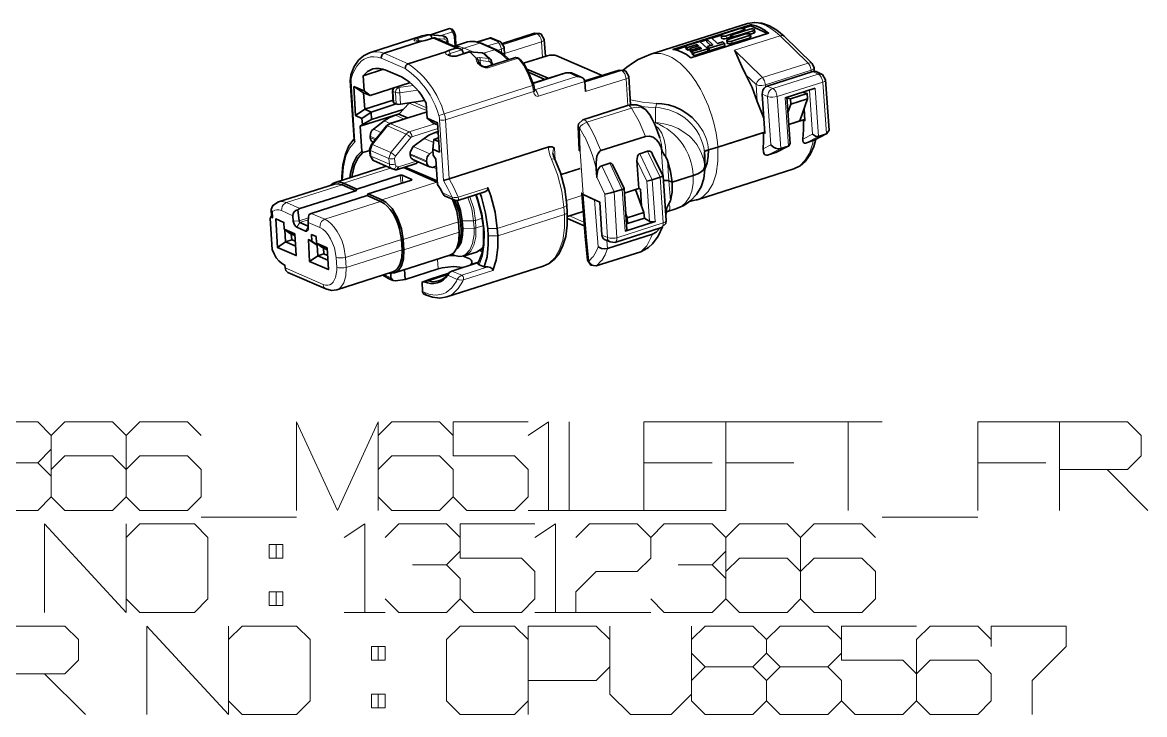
# Model space of a CAD drawing. Header units: millimetres. Extents: x 0 to 174, y 0 to 33.
# Drawn here: x 44.28 to 45.902, y 14.448 to 15.449 of the extents above; entities that cross this region are included whole.
import ezdxf

# ---------------------------------------------------------------- set-up
doc = ezdxf.new("R2010")
doc.units = ezdxf.units.MM
doc.layers.add('PDF_Geomertry', color=7, linetype='Continuous', true_color=0x405f80)

msp = doc.modelspace()

# ---------------------------------------------------------------- linework, layer by layer
at = {"layer": 'PDF_Geomertry', "color": 7, "lineweight": 35}
for points in [[(44.9064, 15.4151), (44.9056, 15.4294), (44.904, 15.4351), (44.9008, 15.4392), (44.8972, 15.4399), (44.8699, 15.4311)], [(45.1482, 15.38), (45.1535, 15.3844), (45.1614, 15.3901), (45.1699, 15.3951), (45.1788, 15.3993), (45.1881, 15.4028), (45.3278, 15.4472), (45.3378, 15.4489), (45.3486, 15.4478), (45.3596, 15.4439), (45.3701, 15.4376), (45.3806, 15.4289), (45.421, 15.3894)], [(45.3038, 15.4297), (45.3046, 15.4289), (45.306, 15.4285), (45.3093, 15.4285), (45.3108, 15.4288), (45.3361, 15.4368), (45.3375, 15.4375), (45.3379, 15.4379), (45.3379, 15.4383), (45.3379, 15.4385), (45.3378, 15.4388), (45.3372, 15.4392), (45.3356, 15.4396), (45.3332, 15.4396), (45.331, 15.4392), (45.3057, 15.4311), (45.3043, 15.4306), (45.3039, 15.4301), (45.3039, 15.4297), (45.304, 15.426), (45.3042, 15.4258), (45.3043, 15.4257)], [(45.3324, 15.444), (45.3206, 15.4403)], [(45.3242, 15.4371), (45.324, 15.4389)], [(45.3319, 15.4318), (45.3364, 15.4332), (45.3378, 15.4339), (45.3382, 15.4343), (45.3382, 15.4347), (45.3379, 15.4383)], [(45.3565, 15.4331), (45.3324, 15.444), (45.3322, 15.4456)], [(44.8578, 15.4293), (44.7817, 15.405), (44.7728, 15.4007), (44.7658, 15.3943), (44.7596, 15.385), (44.7547, 15.3733), (44.7544, 15.3725), (44.7538, 15.3651), (44.7592, 15.2789), (44.7604, 15.2763)], [(44.8331, 15.3821), (44.8342, 15.3864), (44.8357, 15.3881), (44.8375, 15.389), (44.8918, 15.4064), (44.8936, 15.4072), (44.8958, 15.4082), (44.9065, 15.4115), (44.9089, 15.4117), (44.9125, 15.4108), (44.876, 15.4267), (44.8743, 15.4268), (44.8729, 15.4263), (44.8622, 15.4228), (44.8572, 15.4217), (44.8569, 15.4217), (44.8026, 15.4043), (44.7999, 15.4024), (44.7982, 15.3981), (44.7983, 15.3972)], [(44.8489, 15.4221), (44.8571, 15.4218), (44.8618, 15.4228), (44.8743, 15.4268)], [(44.8714, 15.4261), (44.8711, 15.4282), (44.8703, 15.4301), (44.8693, 15.431), (44.8688, 15.4311), (44.8644, 15.431), (44.8603, 15.4301), (44.8579, 15.4294)], [(44.8688, 15.4311), (44.8688, 15.4311)], [(44.895, 15.4183), (44.8949, 15.4215), (44.8939, 15.4251), (44.8914, 15.4282), (44.8876, 15.4297), (44.8688, 15.4311)], [(44.9835, 15.3953), (44.9746, 15.4036), (44.966, 15.409), (44.9651, 15.4093), (44.9431, 15.419), (44.934, 15.4215), (44.9264, 15.4212), (44.9233, 15.4206), (44.9042, 15.4144)], [(44.9768, 15.4018), (44.9761, 15.4133), (44.9712, 15.4204), (44.971, 15.4206), (44.9567, 15.4267), (44.9565, 15.4267), (44.9378, 15.4208)], [(44.9565, 15.4268), (44.9557, 15.4257)], [(44.9739, 15.4185), (45.0201, 15.4333), (45.0271, 15.4329), (45.0282, 15.4324), (45.0297, 15.4317), (45.0342, 15.424), (45.0357, 15.3999)], [(45.2703, 15.4108), (45.259, 15.4214), (45.2386, 15.4149), (45.2389, 15.4113), (45.2414, 15.4089), (45.2447, 15.41)], [(45.269, 15.4239), (45.2596, 15.4208)], [(45.2946, 15.4186), (45.2921, 15.421), (45.2843, 15.4185), (45.2756, 15.4267), (45.2689, 15.4246), (45.2692, 15.4208), (45.275, 15.4156)], [(45.27, 15.4139), (45.2776, 15.4164), (45.2689, 15.4246)], [(45.2899, 15.4306), (45.2761, 15.4261)], [(45.2899, 15.4303), (45.2901, 15.4267), (45.2901, 15.4264), (45.2903, 15.4263), (45.2908, 15.4258), (45.2926, 15.4254), (45.295, 15.4254), (45.2972, 15.4258), (45.3039, 15.4279)], [(45.2979, 15.4228), (45.2988, 15.4219), (45.3001, 15.4215), (45.3035, 15.4215), (45.305, 15.4219), (45.3303, 15.4299), (45.3317, 15.4306), (45.3321, 15.431), (45.3321, 15.4314), (45.3321, 15.4317), (45.3319, 15.4318), (45.3314, 15.4322), (45.3297, 15.4326), (45.3274, 15.4326), (45.3251, 15.4322), (45.2999, 15.4243), (45.2985, 15.4236), (45.2981, 15.4232), (45.2981, 15.4228), (45.2982, 15.4192), (45.2983, 15.4189), (45.2985, 15.4188), (45.2989, 15.4183), (45.3007, 15.4178), (45.3031, 15.4178), (45.3053, 15.4182), (45.3306, 15.4263), (45.3319, 15.4269), (45.3324, 15.4274), (45.3324, 15.4278), (45.3321, 15.4314)], [(44.9389, 15.3936), (44.9367, 15.3965), (44.9358, 15.3972), (44.9314, 15.4017), (44.9269, 15.4057), (44.9269, 15.4058), (44.9258, 15.4062), (44.9253, 15.4062), (44.9068, 15.4003), (44.9011, 15.4), (44.8979, 15.4007), (44.895, 15.4022)], [(44.9125, 15.4107), (44.9149, 15.4092), (44.9162, 15.4069), (44.9168, 15.4042), (44.9168, 15.4035)], [(44.959, 15.3892), (44.9568, 15.3951), (44.9499, 15.4021), (44.9489, 15.4029), (44.9446, 15.4047), (44.9258, 15.4062)], [(45.2388, 15.4143), (45.2231, 15.4093)], [(45.2414, 15.4089), (45.2411, 15.4125), (45.2386, 15.4149)], [(45.2551, 15.4144), (45.255, 15.4169), (45.2411, 15.4125)], [(45.255, 15.4169), (45.2571, 15.415), (45.2447, 15.4111), (45.245, 15.4075), (45.2472, 15.4054), (45.2475, 15.4054)], [(45.2472, 15.4054), (45.2469, 15.409), (45.2447, 15.4111)], [(45.2594, 15.4106), (45.2593, 15.4129), (45.2469, 15.409)], [(45.2593, 15.4129), (45.2613, 15.4111), (45.2474, 15.4067), (45.2476, 15.4031), (45.2501, 15.4007), (45.2706, 15.4072), (45.2703, 15.4108), (45.2499, 15.4043)], [(45.2501, 15.4007), (45.2499, 15.4043), (45.2474, 15.4067)], [(45.2728, 15.4079), (45.2725, 15.4115), (45.27, 15.4139), (45.2701, 15.4111)], [(45.2704, 15.41), (45.2728, 15.4079), (45.2949, 15.4149), (45.2946, 15.4186), (45.2725, 15.4115)], [(45.3514, 15.3104), (45.3446, 15.3271), (45.3419, 15.3346), (45.3347, 15.3546), (45.3256, 15.3732), (45.3197, 15.385), (45.3104, 15.4058), (45.309, 15.4086)], [(44.9926, 15.3982), (44.9506, 15.3847), (44.9476, 15.3849), (44.9449, 15.3858), (44.9403, 15.3896), (44.9388, 15.3925)], [(44.9592, 15.3875), (44.9592, 15.3892)], [(45.0206, 15.3504), (45.0203, 15.3508), (45.02, 15.3526), (45.0188, 15.3579), (45.0154, 15.3672), (45.0115, 15.3763), (45.0072, 15.3851), (45.0061, 15.3871), (45, 15.3946), (44.996, 15.3978)], [(45.0043, 15.3899), (45.0385, 15.4008), (45.0421, 15.4017), (45.0494, 15.4015), (45.0522, 15.4008), (45.1179, 15.3722)], [(45.4243, 15.3783), (45.424, 15.3831), (45.4211, 15.3894)], [(44.8018, 15.3811), (44.7726, 15.3718), (44.7739, 15.3499), (44.7824, 15.3432), (44.8406, 15.3618)], [(45.009, 15.3814), (45.0397, 15.3681)], [(45.0113, 15.3768), (45.035, 15.3665)], [(45.0876, 15.3696), (45.0733, 15.3758), (45.0651, 15.3761), (45.0176, 15.361)], [(45.0928, 15.3642), (45.1424, 15.38), (45.1493, 15.3796), (45.1504, 15.379), (45.1519, 15.3783), (45.1564, 15.3707), (45.1589, 15.3299)], [(45.1494, 15.2086), (45.1332, 15.2425), (45.1324, 15.244), (45.1312, 15.245), (45.1307, 15.2453), (45.1301, 15.2454), (45.1289, 15.2453), (45.1171, 15.2415), (45.1151, 15.2404), (45.1133, 15.2385), (45.1117, 15.2356), (45.11, 15.2274), (45.11, 15.2249), (45.1092, 15.2372), (45.109, 15.2464), (45.1103, 15.2554), (45.1118, 15.2594), (45.1144, 15.2629), (45.1157, 15.2635), (45.1803, 15.284), (45.1861, 15.2846), (45.1915, 15.2829), (45.1961, 15.2792), (45.1999, 15.2742), (45.2028, 15.2682), (45.2046, 15.2629), (45.2054, 15.2606), (45.2083, 15.2561), (45.2096, 15.2544), (45.2124, 15.2492), (45.2167, 15.2335), (45.2189, 15.2179), (45.2143, 15.22), (45.2126, 15.2204), (45.2082, 15.2204), (45.2061, 15.22), (45.2082, 15.2204), (45.2126, 15.2204), (45.2143, 15.22), (45.2189, 15.2179), (45.2494, 15.2275), (45.2558, 15.23), (45.2608, 15.2328), (45.2639, 15.2354), (45.2654, 15.2378), (45.2661, 15.2404), (45.2658, 15.2614), (45.2661, 15.2621), (45.2665, 15.2626), (45.2679, 15.2636), (45.2713, 15.2649), (45.2782, 15.2667), (45.2847, 15.2687), (45.3507, 15.2896), (45.3529, 15.2886), (45.3489, 15.3453), (45.3501, 15.3511), (45.3518, 15.3538), (45.3539, 15.3558), (45.3563, 15.3569), (45.4221, 15.3779), (45.4246, 15.3783), (45.4269, 15.3778), (45.4349, 15.3742), (45.4361, 15.3735), (45.4406, 15.3658), (45.4456, 15.2932), (45.4426, 15.2881), (45.4417, 15.2876), (45.4304, 15.284), (45.4282, 15.2838), (45.426, 15.2843), (45.4219, 15.2872)], [(44.7588, 15.3564), (44.7739, 15.3499)], [(45.0938, 15.3489), (45.0929, 15.3635), (45.0919, 15.3663), (45.0901, 15.3682), (45.0876, 15.3696), (45.0814, 15.3708)], [(44.7731, 15.3472), (44.7824, 15.3432)], [(44.8157, 15.3538), (44.8147, 15.3501), (44.8157, 15.3336), (44.8157, 15.3335), (44.8158, 15.3332), (44.8161, 15.3329), (44.8168, 15.3325), (44.8203, 15.331)], [(45.3617, 15.2719), (45.3653, 15.2686), (45.3683, 15.2671), (45.3722, 15.2663), (45.3758, 15.2667), (45.3869, 15.2701), (45.3876, 15.2704), (45.3894, 15.2736), (45.3847, 15.3407)], [(45.3821, 15.3399), (45.4256, 15.3536)], [(45.3847, 15.34), (45.3899, 15.3383), (45.3904, 15.3306), (45.3863, 15.3185)], [(45.3904, 15.3306), (45.4146, 15.3383), (45.414, 15.346), (45.3899, 15.3383)], [(45.4078, 15.3479), (45.414, 15.346)], [(44.8156, 15.3365), (44.7746, 15.3235), (44.7839, 15.3193), (44.7707, 15.3101), (44.7713, 15.3015), (44.7846, 15.3083)], [(44.8394, 15.3326), (44.8393, 15.3324), (44.839, 15.3322), (44.8238, 15.3164), (44.8189, 15.3149), (44.8107, 15.3114), (44.8029, 15.3064), (44.7872, 15.2944), (44.7851, 15.2925), (44.7836, 15.2899), (44.7825, 15.2842), (44.7826, 15.2824), (44.7831, 15.2803), (44.7839, 15.2783), (44.7851, 15.2769), (44.7867, 15.2758), (44.7869, 15.2758)], [(44.83, 15.3228), (44.7846, 15.3083), (44.7839, 15.3193), (44.8203, 15.331), (44.8232, 15.3304), (44.8265, 15.3306), (44.8456, 15.3335), (44.8613, 15.336)], [(45.2011, 15.2818), (45.1979, 15.2911), (45.1942, 15.3003), (45.19, 15.309), (45.1867, 15.3153), (45.181, 15.3226), (45.1747, 15.3272), (45.1675, 15.3296), (45.1594, 15.3299), (45.1543, 15.3288), (45.0899, 15.3082), (45.0836, 15.3021), (45.0831, 15.2985), (45.0844, 15.2644), (45.0847, 15.2636), (45.0862, 15.2624)], [(45.2478, 15.3113), (45.2401, 15.3174), (45.2317, 15.3225), (45.2228, 15.3267), (45.2135, 15.3296), (45.2038, 15.3314), (45.1963, 15.3319)], [(45.4106, 15.3087), (45.4036, 15.3065), (45.3875, 15.3014), (45.4085, 15.3081), (45.4107, 15.3069), (45.4096, 15.3238)], [(45.4146, 15.3383), (45.4036, 15.3065)], [(44.7707, 15.3101), (44.7614, 15.3143)], [(44.7713, 15.3015), (44.7681, 15.2989), (44.8242, 15.3168)], [(44.8233, 15.24), (44.8222, 15.2371), (44.8211, 15.2358), (44.8204, 15.2356), (44.819, 15.2356), (44.8147, 15.2371), (44.8143, 15.2372), (44.7875, 15.249), (44.7868, 15.2493), (44.7824, 15.2567), (44.7818, 15.2651), (44.7843, 15.2726), (44.8063, 15.2993), (44.8108, 15.3025), (44.8633, 15.3193)], [(44.8238, 15.3164), (44.8367, 15.3107)], [(44.8633, 15.3192), (44.8642, 15.3194)], [(44.8747, 15.2797), (44.8732, 15.2656), (44.8825, 15.2614), (44.8799, 15.3036), (44.8647, 15.3103), (44.8732, 15.3036), (44.88, 15.3006)], [(45.4085, 15.3081), (45.4087, 15.2936), (45.4079, 15.28), (45.4078, 15.2781), (45.4083, 15.2757), (45.4093, 15.2746), (45.41, 15.2743), (45.4115, 15.2744), (45.4228, 15.2781), (45.4239, 15.2785), (45.4426, 15.2881)], [(44.7681, 15.2989), (44.7703, 15.2625)], [(44.8807, 15.291), (44.8765, 15.2897), (44.8675, 15.2858), (44.8604, 15.2812), (44.8449, 15.2693), (44.8403, 15.2614), (44.8401, 15.259), (44.8403, 15.2572), (44.8407, 15.2551), (44.8415, 15.2532), (44.8443, 15.2507), (44.8681, 15.2403)], [(44.759, 15.2801), (44.7519, 15.2706), (44.7467, 15.2586), (44.7429, 15.2436), (44.7414, 15.2258), (44.7414, 15.2206)], [(44.8815, 15.2768), (44.8747, 15.2797), (44.8812, 15.2818)], [(45.2097, 15.1694), (45.2104, 15.1736), (45.2122, 15.1754), (45.2244, 15.1793), (45.2358, 15.1842), (45.2461, 15.1914), (45.254, 15.2), (45.2607, 15.2111), (45.2649, 15.2233), (45.2663, 15.2368), (45.2694, 15.246), (45.2711, 15.2557), (45.2713, 15.2649), (45.2782, 15.2667), (45.2847, 15.2687), (45.3528, 15.2903)], [(45.2442, 15.1899), (45.2538, 15.1924), (45.2549, 15.1926), (45.3946, 15.2371), (45.4039, 15.2415), (45.4118, 15.2485), (45.4185, 15.2578), (45.4236, 15.2694), (45.4265, 15.2799)], [(45.3507, 15.2896), (45.351, 15.2776), (45.3506, 15.2663), (45.3507, 15.2618), (45.3519, 15.2586), (45.3531, 15.2575), (45.3554, 15.2568), (45.3569, 15.2571), (45.3682, 15.2607), (45.3689, 15.261), (45.3876, 15.2704)], [(44.7721, 15.2607), (44.7703, 15.2625), (44.7633, 15.2553), (44.7578, 15.2447), (44.754, 15.2307), (44.7532, 15.2243)], [(44.7819, 15.2638), (44.7721, 15.2607), (44.7653, 15.2533), (44.76, 15.2425), (44.7564, 15.2282), (44.7561, 15.2253)], [(45.0467, 15.2599), (45.0476, 15.2558), (45.0494, 15.2514), (45.0575, 15.2314), (45.0638, 15.2079), (45.0667, 15.1851), (45.0674, 15.1742), (45.0674, 15.1556), (45.0651, 15.1393), (45.0611, 15.1263), (45.0554, 15.1149), (45.0489, 15.1067), (45.041, 15.1003), (45.0325, 15.0964), (44.8932, 15.0519), (44.8832, 15.0503), (44.8726, 15.0515), (44.864, 15.0543), (44.8601, 15.0561), (44.8589, 15.0574), (44.8586, 15.0585), (44.8583, 15.0597), (44.8575, 15.0735), (44.8606, 15.0739)], [(44.8733, 15.2625), (44.8688, 15.2589), (44.8667, 15.2569), (44.8651, 15.2543), (44.8642, 15.2515), (44.864, 15.2486), (44.8642, 15.2468), (44.8644, 15.2447), (44.8653, 15.2428), (44.8665, 15.2414), (44.8681, 15.2403), (44.8686, 15.2401), (44.8692, 15.24), (44.8726, 15.2393), (44.8781, 15.241)], [(44.9471, 15.0954), (44.9528, 15.0953), (44.9563, 15.0946), (44.959, 15.0928), (44.9597, 15.0921), (44.96, 15.0913), (44.96, 15.0903), (44.9646, 15.1053), (44.9669, 15.1236), (44.9668, 15.1401), (44.9661, 15.1511), (44.9631, 15.1743), (44.9568, 15.1983), (44.9525, 15.2099), (44.9526, 15.2079), (44.9515, 15.2058), (44.9483, 15.2038), (44.9092, 15.1913), (44.9051, 15.1917), (44.8907, 15.1979), (44.8899, 15.1983), (44.8894, 15.1988), (44.8885, 15.2), (44.8872, 15.2024), (44.8836, 15.2088), (44.8797, 15.2147), (44.8775, 15.2511), (44.8737, 15.2568), (44.8732, 15.2656)], [(45.0488, 15.2671), (45.0453, 15.2692), (45.0406, 15.269), (44.8965, 15.2229), (44.8885, 15.2204)], [(45.1747, 15.1832), (45.1731, 15.2076), (45.1708, 15.2088), (45.166, 15.2072), (45.1499, 15.2021), (45.1708, 15.2088), (45.1681, 15.249), (45.1688, 15.2549), (45.17, 15.2572), (45.1714, 15.2588), (45.1722, 15.259), (45.1835, 15.2626), (45.1865, 15.2626), (45.1875, 15.2621), (45.1893, 15.2606), (45.1907, 15.2581), (45.2057, 15.2267)], [(45.2713, 15.2649), (45.2674, 15.2633), (45.2663, 15.2624), (45.2658, 15.2614), (45.2661, 15.2404), (45.2654, 15.2378), (45.2639, 15.2354), (45.2608, 15.2328), (45.2558, 15.23), (45.2494, 15.2275), (45.2189, 15.2179), (45.2188, 15.2033), (45.2164, 15.1907), (45.2143, 15.1865), (45.2111, 15.1807), (45.2106, 15.1778), (45.2096, 15.1717)], [(44.8204, 15.2356), (44.846, 15.2438), (44.8489, 15.245), (44.8521, 15.2474)], [(45.266, 15.2578), (45.2663, 15.2368)], [(44.8099, 15.0864), (44.8138, 15.0861), (44.8175, 15.0868), (44.8206, 15.0882), (44.8233, 15.0904), (44.8279, 15.0971), (44.8308, 15.1071), (44.8314, 15.1203), (44.8304, 15.135), (44.8279, 15.1506), (44.8222, 15.1663), (44.8183, 15.1733), (44.8142, 15.1796), (44.8097, 15.1847), (44.8051, 15.1888), (44.7992, 15.1924), (44.7796, 15.2008), (44.8421, 15.2208), (44.8428, 15.2211), (44.8429, 15.2213), (44.8429, 15.2214), (44.8425, 15.2218), (44.8286, 15.2279), (44.8258, 15.2279), (44.7633, 15.2079), (44.7438, 15.2165), (44.7376, 15.2182), (44.7346, 15.2181), (44.7318, 15.2175), (44.7285, 15.216), (44.7256, 15.2135)], [(44.8056, 15.2411), (44.7318, 15.2175)], [(44.8308, 15.2389), (44.879, 15.2179), (44.8793, 15.2178), (44.8796, 15.2176), (44.831, 15.2389)], [(44.8794, 15.2196), (44.8333, 15.2396)], [(45.0583, 15.2288), (45.0861, 15.2376)], [(45.0883, 15.2021), (45.0885, 15.2015), (45.0888, 15.201), (45.0901, 15.2001), (45.1144, 15.189), (45.1174, 15.1414), (45.1178, 15.1393), (45.1186, 15.1375), (45.1197, 15.136), (45.1212, 15.135), (45.1292, 15.1314), (45.1363, 15.1308), (45.2033, 15.1522), (45.2097, 15.1583), (45.2101, 15.1624), (45.2057, 15.2267), (45.2057, 15.2267), (45.2057, 15.2265), (45.2056, 15.2265), (45.2053, 15.2264), (45.2014, 15.2249), (45.1901, 15.2213), (45.1821, 15.2193)], [(45.2057, 15.2267), (45.2057, 15.2267)], [(44.6415, 15.1842), (44.6419, 15.1844), (44.6501, 15.1894), (44.7308, 15.2151), (44.7364, 15.2157), (44.7422, 15.2142), (44.7619, 15.2056)], [(44.6392, 15.1678), (44.6418, 15.1665), (44.6413, 15.1668), (44.6403, 15.1676), (44.6401, 15.1681), (44.6392, 15.1678), (44.6386, 15.1665), (44.6382, 15.1654), (44.641, 15.1204), (44.6436, 15.1143), (44.6469, 15.1087), (44.6504, 15.1042), (44.6542, 15.1007), (44.6582, 15.0982), (44.6594, 15.0978), (44.6596, 15.094), (44.66, 15.0919), (44.6608, 15.09), (44.6621, 15.0886), (44.6636, 15.0875), (44.7186, 15.0635), (44.7267, 15.0615), (44.7342, 15.0622), (44.7346, 15.0624), (44.8153, 15.0882), (44.8183, 15.0896), (44.821, 15.0917), (44.8254, 15.0983), (44.8282, 15.1083), (44.8286, 15.1203), (44.8276, 15.135), (44.8251, 15.1503), (44.8226, 15.1581), (44.8194, 15.1656), (44.8157, 15.1725), (44.8115, 15.1785), (44.8071, 15.1833), (44.8026, 15.1871), (44.7976, 15.19), (44.7781, 15.1986), (44.7796, 15.2008)], [(44.6781, 15.1781), (44.6811, 15.1799), (44.7619, 15.2056), (44.7633, 15.2079)], [(44.7781, 15.1986), (44.6972, 15.1728), (44.6942, 15.171)], [(44.8175, 15.0868), (44.8975, 15.1124), (44.9006, 15.1138), (44.9033, 15.1158), (44.9079, 15.1225), (44.9108, 15.1326), (44.9113, 15.1458), (44.9104, 15.1604), (44.9079, 15.1761), (44.9022, 15.1918), (44.9015, 15.1932)], [(44.9413, 15.2015), (44.9432, 15.1961), (44.9494, 15.1732), (44.9524, 15.1511), (44.9531, 15.1401), (44.9532, 15.1278), (44.9514, 15.1099), (44.9471, 15.0954), (44.9399, 15.0986), (44.9386, 15.0994), (44.9382, 15.1), (44.9382, 15.1004), (44.9383, 15.1008), (44.9397, 15.1033), (44.9439, 15.1144), (44.9463, 15.1288), (44.9465, 15.1464), (44.9461, 15.1518), (44.9436, 15.1712), (44.9383, 15.1911), (44.9351, 15.1996)], [(45.0931, 15.14), (45.0883, 15.2021), (45.0885, 15.2015), (45.0888, 15.201), (45.0901, 15.2001), (45.1065, 15.1926)], [(45.1214, 15.2004), (45.1304, 15.2025), (45.1349, 15.2038), (45.1468, 15.2075), (45.1492, 15.2083), (45.1493, 15.2085), (45.1494, 15.2086), (45.1494, 15.2086), (45.1494, 15.2086), (45.1536, 15.1492), (45.1535, 15.1486), (45.1529, 15.1481), (45.1521, 15.1475), (45.1511, 15.1471), (45.1944, 15.1608), (45.1924, 15.1604), (45.1879, 15.1607), (45.1861, 15.1614), (45.1785, 15.1658)], [(45.166, 15.2072), (45.1782, 15.174), (45.154, 15.1664), (45.1519, 15.1722)], [(44.6417, 15.1842), (44.6393, 15.1782), (44.64, 15.1685), (44.64, 15.1682), (44.6401, 15.1681)], [(44.694, 15.171), (44.6931, 15.1613), (44.6931, 15.1597), (44.6931, 15.1521), (44.6931, 15.1508), (44.6928, 15.1496), (44.6926, 15.1489), (44.6918, 15.1478), (44.6913, 15.1474), (44.6908, 15.1471), (44.6901, 15.1469), (44.6896, 15.1471), (44.6889, 15.1472), (44.6767, 15.1526), (44.6749, 15.1539), (44.6733, 15.156), (44.6722, 15.1586), (44.6715, 15.1614), (44.6707, 15.1694), (44.6713, 15.1726), (44.6726, 15.1749), (44.6749, 15.1767), (44.6781, 15.1781), (44.6797, 15.1618), (44.6799, 15.1611), (44.6803, 15.1604), (44.6806, 15.16), (44.681, 15.1596), (44.6931, 15.1544)], [(44.9086, 15.1243), (44.9122, 15.1325), (44.9139, 15.1442), (44.9139, 15.1501), (44.9132, 15.1611), (44.9107, 15.1764), (44.9051, 15.1915), (44.905, 15.1917)], [(44.9069, 15.1208), (44.9096, 15.1232), (44.9138, 15.1306), (44.9161, 15.1413), (44.9162, 15.1508), (44.9156, 15.1618), (44.9132, 15.1767), (44.9081, 15.1911)], [(45.0904, 15.1754), (45.0676, 15.1682)], [(45.0676, 15.1656), (45.0919, 15.155)], [(45.1528, 15.1593), (45.1546, 15.1583), (45.154, 15.1664)], [(45.1782, 15.174), (45.1788, 15.166), (45.1546, 15.1583)], [(44.6739, 15.1407), (44.6661, 15.144), (44.6585, 15.15)], [(44.6604, 15.1318), (44.6593, 15.1493)], [(45.2051, 15.1531), (45.1988, 15.1399), (45.1904, 15.1289), (45.1846, 15.1233), (45.1824, 15.1218), (45.1738, 15.1174), (45.1093, 15.0969), (45.1013, 15.0979), (45.0965, 15.1053), (45.0931, 15.14), (45.0933, 15.1393), (45.0936, 15.139), (45.0949, 15.1382)], [(45.2014, 15.1517), (45.196, 15.1457), (45.1903, 15.1426), (45.1257, 15.1221), (45.1256, 15.1221), (45.1212, 15.1214), (45.1167, 15.1221), (45.1118, 15.1244)], [(44.6603, 15.1318), (44.6486, 15.1236)], [(44.6749, 15.1254), (44.6603, 15.1318), (44.6604, 15.1318), (44.6692, 15.1346)], [(44.6686, 15.1429), (44.6692, 15.1346), (44.6744, 15.1324)], [(44.706, 15.1267), (44.6932, 15.1349)], [(44.7151, 15.1226), (44.7157, 15.1143), (44.7069, 15.1115), (44.706, 15.1267), (44.6983, 15.1326)], [(44.7204, 15.1203), (44.7126, 15.1238), (44.705, 15.1297)], [(44.7157, 15.1143), (44.721, 15.1119)], [(44.904, 15.1121), (44.901, 15.1121), (44.8981, 15.1119), (44.896, 15.1118)], [(44.8981, 15.1125), (44.8981, 15.1119)], [(44.9003, 15.1136), (44.9025, 15.1126), (44.9046, 15.1119), (44.9117, 15.1104), (44.9188, 15.1114), (44.9362, 15.1169), (44.9444, 15.1219), (44.9457, 15.1232)], [(44.9446, 15.1172), (44.9431, 15.1183), (44.9413, 15.1193)], [(44.6951, 15.1033), (44.7068, 15.1115), (44.7214, 15.1051)], [(44.7069, 15.1115), (44.7068, 15.1115)], [(44.9169, 15.0947), (44.9029, 15.0958), (44.8867, 15.0942), (44.8806, 15.0925), (44.8331, 15.0774), (44.8322, 15.0915)], [(44.8944, 15.0842), (44.8658, 15.075), (44.8739, 15.0739), (44.8815, 15.0751), (44.8856, 15.0768), (44.8894, 15.0793), (44.8963, 15.0865), (44.8968, 15.0874), (44.9006, 15.0894), (44.9388, 15.1017)], [(44.9274, 15.0979), (44.9282, 15.0989), (44.9293, 15.1007), (44.9296, 15.1017), (44.9296, 15.1026), (44.9294, 15.1035), (44.9285, 15.1053), (44.9265, 15.1071), (44.9192, 15.1101), (44.9167, 15.1108)], [(44.939, 15.1021), (44.9282, 15.0989)], [(44.8006, 15.0835), (44.809, 15.0785), (44.8117, 15.0772), (44.8156, 15.0756)], [(44.8331, 15.0774), (44.819, 15.0751), (44.8156, 15.0756), (44.8126, 15.0796), (44.8122, 15.0861)], [(44.8575, 15.0735), (44.8693, 15.0778), (44.8961, 15.0864)], [(44.8946, 15.0831), (44.8967, 15.0874)]]:
    msp.add_lwpolyline(points, dxfattribs=at)
at = {"layer": 'PDF_Geomertry', "color": 7, "lineweight": 13}
for points in [[(44.9008, 15.4392), (44.9014, 15.4385), (44.9015, 15.4379), (44.9015, 15.4374), (44.9014, 15.4363), (44.9007, 15.435), (44.9003, 15.4369), (44.8994, 15.4386), (44.8989, 15.4393), (44.8983, 15.4397), (44.8972, 15.4399)], [(45.3222, 15.4364), (45.3221, 15.4375)], [(45.3806, 15.4289), (45.3794, 15.4296), (45.3782, 15.43), (45.3765, 15.43), (45.3749, 15.4296), (45.3683, 15.4354), (45.3617, 15.4403), (45.3554, 15.4439), (45.3493, 15.4464), (45.3436, 15.4479), (45.3381, 15.4486), (45.3331, 15.4483), (45.3282, 15.4474), (45.3278, 15.4472)], [(45.3364, 15.4332), (45.3361, 15.4368)], [(44.8688, 15.4311), (44.8501, 15.4253), (44.8471, 15.424), (44.8462, 15.4235), (44.846, 15.4231), (44.846, 15.4229), (44.8461, 15.4226), (44.8462, 15.4225), (44.8471, 15.4221), (44.8507, 15.4215), (44.8569, 15.4217)], [(44.8531, 15.4217), (44.8525, 15.4231), (44.8518, 15.4242), (44.851, 15.425), (44.8501, 15.4253)], [(44.8603, 15.4301), (44.8578, 15.4293)], [(44.8722, 15.4261), (44.8714, 15.4261), (44.8581, 15.4219)], [(44.8622, 15.4228), (44.8618, 15.4228)], [(44.9065, 15.4115), (44.8729, 15.4263)], [(44.8933, 15.4192), (44.8932, 15.4203), (44.8929, 15.4217), (44.8917, 15.4239), (44.8896, 15.4247), (44.8785, 15.4256)], [(44.9047, 15.4146), (44.9039, 15.4282), (44.9029, 15.4322), (44.9019, 15.4337), (44.9007, 15.435), (44.8846, 15.4299)], [(44.8896, 15.4247), (44.8897, 15.4264), (44.8894, 15.4281), (44.889, 15.4288), (44.8886, 15.4292), (44.8882, 15.4294), (44.8876, 15.4297)], [(44.8932, 15.4203), (44.8944, 15.4208), (44.8947, 15.4212), (44.8949, 15.4215)], [(44.9039, 15.4282), (44.9051, 15.4289), (44.9054, 15.4292), (44.9056, 15.4294)], [(44.9431, 15.419), (44.9417, 15.4193), (44.9403, 15.419), (44.9315, 15.4214), (44.9274, 15.4214), (44.9233, 15.4206)], [(44.9392, 15.4204), (44.9557, 15.4257), (44.9674, 15.4206)], [(44.971, 15.4206), (44.9674, 15.4206), (44.9676, 15.4204), (44.9678, 15.4203), (44.9678, 15.4201), (44.9676, 15.42), (44.9675, 15.4199), (44.9669, 15.4196), (44.9688, 15.4183), (44.9704, 15.416), (44.9715, 15.4132), (44.9721, 15.4103), (44.975, 15.4117), (44.9761, 15.4133)], [(44.9744, 15.4178), (45.0226, 15.4331), (45.0237, 15.4325), (45.0261, 15.4329), (45.0282, 15.4324)], [(44.9767, 15.4038), (45.0301, 15.4208), (45.0294, 15.4249), (45.0278, 15.4286), (45.0258, 15.4311), (45.0237, 15.4325), (44.975, 15.4169)], [(45.0271, 15.4329), (45.0249, 15.4335), (45.0226, 15.4331), (45.0201, 15.4333)], [(45.0315, 15.3986), (45.0301, 15.4208), (45.0332, 15.4224), (45.0339, 15.4232), (45.0342, 15.424)], [(45.2972, 15.4258), (45.2969, 15.4294)], [(45.3053, 15.4182), (45.305, 15.4219)], [(45.424, 15.3831), (45.4238, 15.3821), (45.4229, 15.3813), (45.4199, 15.3797), (45.4183, 15.3856), (45.4171, 15.3882), (45.4154, 15.3901), (45.3496, 15.3692), (45.309, 15.4086), (45.3749, 15.4296), (45.4154, 15.3901), (45.4181, 15.3906), (45.4197, 15.3903), (45.4211, 15.3894)], [(45.311, 15.4278), (45.3108, 15.4288)], [(45.3306, 15.4263), (45.3303, 15.4299)], [(44.8918, 15.4064), (44.8913, 15.405), (44.8918, 15.4036), (44.8929, 15.4024), (44.8967, 15.4004), (44.9019, 15.3993), (44.9071, 15.3994), (44.9083, 15.3999), (44.9269, 15.4057)], [(44.8958, 15.4082), (44.8965, 15.4074), (44.8972, 15.4062), (44.8979, 15.4038), (44.896, 15.4028), (44.8954, 15.4019)], [(44.8981, 15.4007), (44.8979, 15.4038), (44.9149, 15.4092), (44.9162, 15.411), (44.9182, 15.4119), (44.9113, 15.414), (44.9046, 15.4142)], [(44.9325, 15.4057), (44.9182, 15.4119), (44.9403, 15.419), (44.9624, 15.4094), (44.9638, 15.4096), (44.9651, 15.4093)], [(44.9269, 15.4058), (44.9457, 15.4042), (44.9446, 15.4047)], [(44.9568, 15.3951), (44.9533, 15.3968), (44.9496, 15.4007), (44.9457, 15.4042), (44.9489, 15.4029)], [(44.9813, 15.3946), (44.9719, 15.4036), (44.9624, 15.4094), (44.9465, 15.4043)], [(44.9669, 15.4196), (44.9522, 15.4149)], [(44.9668, 15.4086), (44.9721, 15.4103), (44.9724, 15.4053)], [(44.9083, 15.3999), (44.9068, 15.4003)], [(44.9169, 15.4036), (44.9168, 15.4036)], [(44.995, 15.3968), (44.9531, 15.3833), (44.9485, 15.3832), (44.9446, 15.3847), (44.9408, 15.3871), (44.9378, 15.3901), (44.936, 15.3935), (44.9356, 15.3954), (44.9358, 15.3972)], [(44.9407, 15.3981), (44.9381, 15.3979), (44.9371, 15.3975), (44.9367, 15.3967)], [(44.9418, 15.3881), (44.9414, 15.3939), (44.9399, 15.3942), (44.9392, 15.394), (44.9388, 15.3936), (44.9388, 15.3925)], [(44.9575, 15.3869), (44.9575, 15.3879), (44.9567, 15.3907), (44.955, 15.3924), (44.9539, 15.3926)], [(44.9575, 15.3879), (44.9588, 15.3885), (44.959, 15.3889), (44.9592, 15.3892)], [(45.0188, 15.3579), (45.0188, 15.3579), (45.0188, 15.3579), (45.0186, 15.3579), (45.0183, 15.3579), (45.0169, 15.3575), (45.0169, 15.3575), (45.0111, 15.3728), (45.0042, 15.3871), (44.9981, 15.3946), (44.9951, 15.3968)], [(44.7544, 15.3725), (44.7544, 15.3717), (44.7546, 15.371), (44.7549, 15.3701), (44.7554, 15.3693), (44.755, 15.3668), (44.755, 15.364)], [(44.9531, 15.3833), (44.9525, 15.384), (44.9518, 15.3846), (44.9512, 15.3849), (44.9506, 15.3847)], [(45.0061, 15.3871), (45.0061, 15.3871), (45.006, 15.3872), (45.0058, 15.3872), (45.0053, 15.3874), (45.0042, 15.3871)], [(45.0179, 15.3603), (45.0671, 15.376)], [(45.0697, 15.376), (45.0814, 15.3708), (45.0204, 15.3514), (45.0222, 15.35), (45.0239, 15.3478), (45.025, 15.345), (45.0256, 15.3421)], [(45.0733, 15.3758), (45.0697, 15.376), (45.0671, 15.376), (45.0651, 15.3761)], [(45.0929, 15.3632), (45.1449, 15.3797), (45.146, 15.3793), (45.0929, 15.3624)], [(45.0938, 15.3489), (45.1524, 15.3675), (45.1517, 15.3711), (45.1503, 15.3746), (45.1483, 15.3774), (45.146, 15.3793), (45.1483, 15.3796), (45.1504, 15.379)], [(45.1493, 15.3796), (45.1471, 15.3801), (45.1449, 15.3797), (45.1424, 15.38)], [(45.3419, 15.3346), (45.3403, 15.3589), (45.344, 15.3579), (45.3483, 15.3578), (45.354, 15.3587), (45.3525, 15.3646), (45.3496, 15.3692), (45.3468, 15.3679), (45.3442, 15.3657), (45.3419, 15.3629), (45.3403, 15.3589), (45.3256, 15.3732)], [(45.3542, 15.356), (45.354, 15.3587), (45.4199, 15.3797), (45.42, 15.3772)], [(45.4221, 15.3779), (45.43, 15.3743), (45.3642, 15.3533), (45.3563, 15.3569)], [(45.3569, 15.2571), (45.3758, 15.2667), (45.3706, 15.3417), (45.3642, 15.3406), (45.3603, 15.3408), (45.3568, 15.3417), (45.3581, 15.3475), (45.3597, 15.3501), (45.3618, 15.3522), (45.3642, 15.3533), (45.3665, 15.3517), (45.3685, 15.3488), (45.3699, 15.3453), (45.3706, 15.3417), (45.4364, 15.3625), (45.4357, 15.3663), (45.4343, 15.3697), (45.4324, 15.3725), (45.43, 15.3743)], [(45.4349, 15.3742), (45.4301, 15.3743)], [(44.7538, 15.3651), (44.7539, 15.365), (44.754, 15.3647), (44.7543, 15.3644), (44.755, 15.364), (44.7604, 15.2763), (44.7533, 15.2676), (44.7476, 15.2556), (44.7439, 15.2399), (44.7425, 15.221)], [(44.8213, 15.3556), (44.8236, 15.3546), (44.8449, 15.3578)], [(44.9092, 15.1913), (44.9096, 15.1915), (44.9099, 15.1919), (44.9101, 15.1924), (44.9103, 15.1938), (44.9099, 15.1963), (44.9078, 15.1957), (44.9039, 15.1957), (44.901, 15.1964), (44.895, 15.2088), (44.8885, 15.2204), (44.8829, 15.3082), (44.8847, 15.3076), (44.8892, 15.3076), (44.8913, 15.3082), (44.8907, 15.3125), (44.8894, 15.3168), (45.0169, 15.3575), (45.0178, 15.3546), (45.0183, 15.3517), (45.0186, 15.3488), (45.0194, 15.3492), (45.02, 15.3497), (45.0203, 15.3508)], [(45.0929, 15.3635), (45.0256, 15.3421), (45.0244, 15.3418), (45.0218, 15.3426), (45.0196, 15.3454), (45.0186, 15.3488), (44.8913, 15.3082), (44.8965, 15.2229), (44.9036, 15.21), (44.9099, 15.1963), (44.9525, 15.2099)], [(45.1547, 15.3289), (45.1524, 15.3675), (45.1553, 15.3689), (45.1561, 15.3697), (45.1564, 15.3707)], [(45.4406, 15.3658), (45.4404, 15.365), (45.44, 15.3646), (45.4389, 15.3636), (45.4364, 15.3625), (45.4417, 15.2876), (45.4228, 15.2781), (45.4221, 15.2744), (45.4172, 15.2599), (45.4108, 15.249), (45.4033, 15.2415), (45.399, 15.2389), (45.3946, 15.2371)], [(44.8147, 15.3501), (44.8147, 15.35), (44.8149, 15.3497), (44.8151, 15.3494), (44.8158, 15.349), (44.8158, 15.3504), (44.8163, 15.3519), (44.8169, 15.3533), (44.8179, 15.3544)], [(44.8203, 15.331), (44.8192, 15.3475), (44.8158, 15.349), (44.8168, 15.3325)], [(44.851, 15.351), (44.8256, 15.3471), (44.8265, 15.3306)], [(45.0183, 15.3517), (45.0196, 15.3521), (45.0199, 15.3524), (45.02, 15.3526)], [(45.0201, 15.3515), (45.0204, 15.3514), (45.0203, 15.3513)], [(45.3506, 15.2663), (45.3617, 15.2719), (45.3568, 15.3417), (45.3489, 15.3453)], [(45.3821, 15.3399), (45.3869, 15.2701), (45.3682, 15.2607)], [(45.4079, 15.28), (45.4219, 15.2872), (45.4175, 15.3511)], [(45.4115, 15.2744), (45.4304, 15.284), (45.4256, 15.3536)], [(44.864, 15.3213), (44.839, 15.3322)], [(44.8638, 15.3256), (44.8456, 15.3335)], [(45.1543, 15.3288), (45.1572, 15.3282), (45.1587, 15.3269), (45.1601, 15.3251), (45.0957, 15.3047), (45.0943, 15.3065), (45.0928, 15.3078), (45.0899, 15.3082)], [(45.174, 15.3275), (45.1842, 15.3264), (45.1947, 15.3258), (45.1957, 15.3283), (45.1963, 15.3319), (45.176, 15.3336), (45.1585, 15.3372)], [(45.1589, 15.3303), (45.1596, 15.3301), (45.1603, 15.33)], [(45.1867, 15.3153), (45.1808, 15.3221), (45.1744, 15.3254), (45.1671, 15.3264), (45.1601, 15.3251), (45.1713, 15.3057), (45.1803, 15.284)], [(44.8758, 15.3024), (44.839, 15.2907), (44.8122, 15.3024), (44.8642, 15.3189)], [(44.8318, 15.3092), (44.8189, 15.3149)], [(45.2478, 15.3113), (45.2565, 15.3019), (45.2635, 15.2914), (45.2683, 15.28), (45.2703, 15.2725), (45.2713, 15.2649)], [(44.7983, 15.2896), (44.7872, 15.2944)], [(44.8114, 15.3026), (44.8029, 15.3064)], [(44.8108, 15.3025), (44.8122, 15.3024), (44.8099, 15.3011), (44.8078, 15.2992), (44.8068, 15.2994), (44.8064, 15.2994), (44.8063, 15.2993)], [(44.8804, 15.2956), (44.8429, 15.2836), (44.8411, 15.2824), (44.8192, 15.2557), (44.8179, 15.2522), (44.8185, 15.2438), (44.8189, 15.2424), (44.8194, 15.2417), (44.8203, 15.2411), (44.8233, 15.24), (44.8496, 15.2485)], [(44.8429, 15.2836), (44.8425, 15.2858), (44.8415, 15.2881), (44.8404, 15.2897), (44.839, 15.2907), (44.8367, 15.2894), (44.8344, 15.2875), (44.8379, 15.2853), (44.8411, 15.2824)], [(45.1157, 15.2635), (45.1122, 15.2726), (45.1083, 15.2817), (45.104, 15.2906), (45.104, 15.2906), (45.0992, 15.2992), (45.0957, 15.3047), (45.0893, 15.3013), (45.0865, 15.2989), (45.0849, 15.2964), (45.0836, 15.2974), (45.0832, 15.2979), (45.0831, 15.2985)], [(45.1044, 15.1101), (45.0983, 15.1036), (45.0949, 15.1382), (45.0901, 15.2001), (45.0862, 15.2624), (45.0849, 15.2964), (45.0875, 15.2921), (45.0924, 15.2836), (45.0925, 15.2833), (45.0968, 15.2746), (45.1006, 15.2654), (45.104, 15.2563), (45.1068, 15.2468), (45.1092, 15.2372)], [(45.196, 15.2962), (45.1986, 15.2964), (45.1949, 15.2989)], [(45.2096, 15.2544), (45.2099, 15.2624), (45.2093, 15.2697), (45.2076, 15.2789), (45.2039, 15.2888), (45.1986, 15.2964)], [(44.7908, 15.2806), (44.7825, 15.2842)], [(44.7897, 15.2793), (44.7826, 15.2824)], [(44.8742, 15.2753), (44.8604, 15.2812)], [(44.8808, 15.2878), (44.8765, 15.2897)], [(45.2046, 15.2629), (45.2033, 15.2726), (45.2011, 15.2818)], [(44.7818, 15.2651), (44.7818, 15.2649), (44.7819, 15.2646), (44.7824, 15.2643), (44.7829, 15.2639), (44.7858, 15.2724), (44.7849, 15.2726), (44.7844, 15.2726), (44.7843, 15.2726)], [(44.8192, 15.2557), (44.816, 15.2586), (44.8125, 15.2607), (44.8097, 15.2522), (44.8114, 15.2518), (44.8158, 15.2518), (44.8179, 15.2522)], [(44.864, 15.2486), (44.8401, 15.259)], [(44.8688, 15.2589), (44.8449, 15.2693)], [(44.9524, 15.1511), (44.9661, 15.1511), (45.0626, 15.1819), (45.0597, 15.2051), (45.0533, 15.229), (45.0447, 15.251), (45.0422, 15.2568), (45.0404, 15.2657), (45.0406, 15.269)], [(45.0467, 15.2599), (45.0469, 15.2642), (45.0476, 15.2663), (45.0488, 15.2671), (45.0499, 15.2504)], [(45.1944, 15.1608), (45.1901, 15.2213), (45.1722, 15.259)], [(45.1835, 15.2626), (45.2014, 15.2249), (45.206, 15.159), (45.2086, 15.1601), (45.2097, 15.161), (45.21, 15.1615), (45.2101, 15.1624)], [(45.2028, 15.2682), (45.2057, 15.2268)], [(45.2549, 15.1926), (45.2593, 15.1944), (45.2636, 15.1971), (45.2711, 15.2046), (45.2775, 15.2154), (45.2824, 15.23), (45.2849, 15.2482), (45.2847, 15.2687)], [(45.2713, 15.2649), (45.2713, 15.2649)], [(44.7824, 15.2567), (44.7824, 15.2564), (44.7825, 15.2561), (44.7828, 15.2558), (44.7835, 15.2554), (44.7839, 15.2533), (44.7847, 15.2514), (44.786, 15.25), (44.7875, 15.249)], [(44.8143, 15.2372), (44.8114, 15.2397), (44.8107, 15.2417), (44.8103, 15.2438), (44.8119, 15.2433), (44.8164, 15.2433), (44.8185, 15.2438)], [(44.8642, 15.2468), (44.8403, 15.2572)], [(45.0494, 15.2514), (45.0493, 15.2514), (45.0493, 15.2515), (45.0489, 15.2517), (45.0479, 15.2517), (45.0447, 15.251)], [(45.1289, 15.2453), (45.1468, 15.2075), (45.1511, 15.1471)], [(45.1861, 15.1614), (45.1821, 15.2193), (45.1681, 15.249)], [(45.2164, 15.1907), (45.2143, 15.22), (45.2124, 15.2492)], [(44.6811, 15.1799), (44.6615, 15.1885), (44.7422, 15.2142), (44.7438, 15.2165), (44.8119, 15.2383)], [(44.8147, 15.2371), (44.8154, 15.2369), (44.8163, 15.2369), (44.8169, 15.2372), (44.8185, 15.2383), (44.8203, 15.2411)], [(44.8271, 15.216), (44.8258, 15.2279)], [(44.8297, 15.2168), (44.8286, 15.2279)], [(44.8783, 15.2374), (44.8733, 15.2394)], [(44.8782, 15.24), (44.8769, 15.2406)], [(45.1292, 15.1314), (45.1265, 15.1339), (45.1257, 15.1357), (45.1253, 15.1378), (45.1288, 15.1369), (45.1365, 15.1371), (45.139, 15.1376), (45.1349, 15.2038), (45.1171, 15.2415)], [(44.6972, 15.1728), (44.7169, 15.1642), (44.7976, 15.19), (44.7992, 15.1924), (44.879, 15.2179)], [(44.8425, 15.2218), (44.8425, 15.221)], [(45.1174, 15.1414), (45.1253, 15.1378), (45.1214, 15.2004), (45.11, 15.2249)], [(44.8872, 15.2024), (44.901, 15.1964), (44.9022, 15.194), (44.9051, 15.1917)], [(44.9458, 15.155), (44.9354, 15.1517), (44.9349, 15.1626), (44.9335, 15.1624), (44.9319, 15.1622), (44.9293, 15.1792), (44.9236, 15.196)], [(44.9446, 15.1658), (44.9349, 15.1626), (44.9322, 15.1799), (44.9265, 15.1968), (44.9265, 15.1968)], [(44.9399, 15.0986), (44.9447, 15.1113), (44.9475, 15.1274), (44.9476, 15.1451), (44.9472, 15.1507), (44.9443, 15.1721), (44.9382, 15.1942), (44.9361, 15.1999)], [(45.0886, 15.1986), (45.0661, 15.1914)], [(44.6393, 15.1782), (44.6396, 15.1775), (44.6399, 15.1767), (44.6414, 15.1753), (44.6401, 15.1782), (44.64, 15.1811), (44.6417, 15.1842)], [(44.6707, 15.1694), (44.6542, 15.1767), (44.6507, 15.1778), (44.6475, 15.1779), (44.6446, 15.1772), (44.6414, 15.1753), (44.6418, 15.1665)], [(44.6615, 15.1885), (44.6556, 15.19), (44.6528, 15.19), (44.6501, 15.1894)], [(44.6615, 15.1883), (44.6592, 15.1872), (44.6569, 15.1853), (44.6553, 15.1825), (44.6542, 15.1767)], [(45.0674, 15.1742), (45.0671, 15.1733), (45.0664, 15.1725), (45.0633, 15.171), (45.0626, 15.1819), (45.0657, 15.1835), (45.0664, 15.1843), (45.0667, 15.1851)], [(45.1046, 15.1101), (45.1094, 15.1186), (45.1118, 15.1244), (45.1065, 15.1926)], [(45.2104, 15.1736), (45.2106, 15.1778)], [(45.2143, 15.1865), (45.2154, 15.1828), (45.2156, 15.1796), (45.215, 15.1778), (45.214, 15.1764), (45.2122, 15.1754)], [(44.6933, 15.1661), (44.6797, 15.1618), (44.6715, 15.1614)], [(44.6767, 15.1526), (44.681, 15.1596), (44.6931, 15.1635)], [(44.7096, 15.1525), (44.7107, 15.1583), (44.7124, 15.1611), (44.7146, 15.1631), (44.7169, 15.1642), (44.7219, 15.1614), (44.7264, 15.1575), (44.7307, 15.1528), (44.735, 15.1467), (44.7388, 15.1399), (44.7419, 15.1324), (44.7444, 15.1244), (44.7469, 15.1092), (44.8276, 15.135), (44.8304, 15.135), (44.9104, 15.1604)], [(44.9188, 15.1114), (44.9222, 15.1129), (44.9281, 15.1181), (44.9325, 15.1267), (44.9353, 15.1386), (44.9354, 15.1517), (44.9342, 15.1514), (44.9326, 15.1513), (44.9319, 15.1622), (44.9156, 15.1618), (44.9132, 15.1611)], [(45.0325, 15.0964), (45.0371, 15.0983), (45.0414, 15.101), (45.0493, 15.1085), (45.0558, 15.1194), (45.0607, 15.1338), (45.0633, 15.1518), (45.0633, 15.171), (44.9668, 15.1401), (44.9531, 15.1401)], [(45.0706, 15.1692), (45.0915, 15.1599)], [(44.6596, 15.094), (44.7147, 15.07), (44.7182, 15.0689), (44.7214, 15.0688), (44.7242, 15.0694), (44.7268, 15.0708), (44.7292, 15.0731), (44.7326, 15.0799), (44.7342, 15.0901), (44.7342, 15.0946), (44.7332, 15.1092), (44.7308, 15.1228), (44.7283, 15.1297), (44.7253, 15.1361), (44.7217, 15.1418), (44.7178, 15.1465), (44.7139, 15.15), (44.71, 15.1524), (44.7096, 15.1525), (44.6931, 15.1597)], [(44.6931, 15.1539), (44.6889, 15.1472)], [(44.7332, 15.1092), (44.736, 15.1085), (44.7435, 15.1085), (44.7469, 15.1092), (44.7478, 15.0946), (44.8286, 15.1203), (44.8314, 15.1203), (44.9113, 15.1458)], [(44.9025, 15.1126), (44.9024, 15.1128), (44.9022, 15.1129), (44.9065, 15.1114), (44.9106, 15.1108), (44.9143, 15.1111), (44.9178, 15.1122), (44.921, 15.114), (44.9265, 15.12), (44.9306, 15.1293), (44.9326, 15.1421), (44.9326, 15.1513), (44.9162, 15.1508), (44.9139, 15.1501)], [(44.9461, 15.1518), (44.9461, 15.1517), (44.9464, 15.1514), (44.9467, 15.1511), (44.9472, 15.1507)], [(44.9465, 15.1464), (44.9465, 15.1463), (44.9467, 15.1458), (44.9469, 15.1456), (44.9476, 15.1451)], [(45.1363, 15.1308), (45.1369, 15.1313), (45.1375, 15.1317), (45.1385, 15.1332), (45.1389, 15.1353), (45.139, 15.1376), (45.206, 15.159), (45.206, 15.1565), (45.2056, 15.1546), (45.2046, 15.1531), (45.204, 15.1525), (45.2033, 15.1522)], [(45.1257, 15.1221), (45.1247, 15.1333)], [(45.1903, 15.1426), (45.1882, 15.1372), (45.1821, 15.1258), (45.1746, 15.1179), (45.1832, 15.1224), (45.1846, 15.1233)], [(44.9004, 15.1136), (44.9022, 15.1129), (44.9007, 15.1138)], [(44.9362, 15.1169), (44.9414, 15.1196), (44.9458, 15.1242)], [(45.0965, 15.1053), (45.0967, 15.1051), (45.0969, 15.1046), (45.0974, 15.1042), (45.0983, 15.1036), (45.1, 15.1011), (45.1022, 15.099), (45.1047, 15.0976), (45.1075, 15.0971), (45.1103, 15.0974), (45.1169, 15.1044), (45.1171, 15.1044), (45.1221, 15.1129), (45.1256, 15.1221)], [(45.1093, 15.0969), (45.1099, 15.0971), (45.1103, 15.0974), (45.1746, 15.1179), (45.1738, 15.1174)], [(44.8806, 15.0925), (44.8797, 15.1067)], [(44.7346, 15.0624), (44.7375, 15.0638), (44.7403, 15.066), (44.7447, 15.0725), (44.7475, 15.0826), (44.7478, 15.0946), (44.7443, 15.0938), (44.7369, 15.0938), (44.7342, 15.0946)], [(44.8032, 15.0843), (44.8063, 15.0826), (44.8093, 15.0811), (44.8096, 15.0799), (44.81, 15.0788), (44.8108, 15.0778), (44.8117, 15.0772)], [(44.8093, 15.0811), (44.8126, 15.0796)], [(44.864, 15.0543), (44.8624, 15.0558), (44.8619, 15.0569), (44.8617, 15.0582), (44.8675, 15.0561), (44.8732, 15.055), (44.8783, 15.0547), (44.8833, 15.0553), (44.8881, 15.0565), (44.8924, 15.0586), (44.9003, 15.065), (44.9071, 15.0747), (44.9083, 15.0771), (44.9142, 15.0763), (44.9172, 15.0767), (44.9175, 15.0775), (44.9174, 15.0794), (44.9167, 15.0814), (44.9149, 15.0832), (44.9124, 15.0818), (44.9101, 15.0799), (44.9083, 15.0771), (44.8946, 15.0832)], [(44.8932, 15.0519), (44.8978, 15.0539), (44.9021, 15.0565), (44.9099, 15.064), (44.9164, 15.0749), (44.9172, 15.0767), (44.96, 15.0903)], [(44.9528, 15.0953), (44.9149, 15.0832), (44.9006, 15.0894)], [(44.7147, 15.07), (44.715, 15.0679), (44.7158, 15.066), (44.7171, 15.0646), (44.7186, 15.0635)], [(44.8583, 15.0597), (44.8617, 15.0582)], [(44.2136, 14.8517), (44.2332, 14.8714), (44.3021, 14.8714), (44.3218, 14.8517), (44.3218, 14.8319), (44.3021, 14.8122), (44.2529, 14.8122), (44.3021, 14.8122), (44.3218, 14.7926), (44.3218, 14.7631), (44.3021, 14.7433), (44.2332, 14.7433), (44.2136, 14.7631)], [(44.4301, 14.8517), (44.4104, 14.8714), (44.3415, 14.8714), (44.3218, 14.8517), (44.3218, 14.7631), (44.3415, 14.7433), (44.4104, 14.7433), (44.4301, 14.7631), (44.4301, 14.8024), (44.4104, 14.8221), (44.3415, 14.8221), (44.3218, 14.8024)], [(44.5383, 14.8517), (44.5186, 14.8714), (44.4497, 14.8714), (44.4301, 14.8517), (44.4301, 14.7631), (44.4497, 14.7433), (44.5186, 14.7433), (44.5383, 14.7631), (44.5383, 14.8024), (44.5186, 14.8221), (44.4497, 14.8221), (44.4301, 14.8024)], [(44.6761, 14.7433), (44.6761, 14.8714), (44.7351, 14.7433), (44.7943, 14.8714), (44.7943, 14.7433)], [(44.9025, 14.8517), (44.8828, 14.8714), (44.8139, 14.8714), (44.7943, 14.8517), (44.7943, 14.7631), (44.8139, 14.7433), (44.8828, 14.7433), (44.9025, 14.7631), (44.9025, 14.8024), (44.8828, 14.8221), (44.8139, 14.8221), (44.7943, 14.8024)], [(45.0108, 14.8714), (44.9025, 14.8714), (44.9025, 14.8221), (44.9911, 14.8221), (45.0108, 14.8024), (45.0108, 14.7631), (44.9911, 14.7433), (44.9222, 14.7433), (44.9025, 14.7631)], [(45.0108, 14.8517), (45.0403, 14.8714), (45.0403, 14.7433)], [(45.0699, 14.8714), (45.0699, 14.7433), (45.1781, 14.7433)], [(45.2963, 14.8714), (45.1781, 14.8714), (45.1781, 14.7433), (45.2963, 14.7433), (45.2963, 14.8714), (45.4143, 14.8714), (45.5226, 14.8714)], [(45.4733, 14.8714), (45.4733, 14.7433)], [(45.7785, 14.8714), (45.6604, 14.8714), (45.6604, 14.7433)], [(45.7785, 14.7433), (45.7785, 14.8714), (45.8769, 14.8714), (45.8967, 14.8517), (45.8967, 14.8221), (45.8769, 14.8024), (45.7785, 14.8024)], [(45.2765, 14.8122), (45.1781, 14.8122)], [(45.3946, 14.8122), (45.2963, 14.8122)], [(45.7588, 14.8122), (45.6604, 14.8122)], [(45.8474, 14.8024), (45.9064, 14.7433)], [(45.0108, 14.7433), (45.0699, 14.7433)], [(44.3119, 14.5957), (44.3119, 14.7238), (44.4301, 14.5957), (44.4301, 14.7238)], [(44.5383, 14.7335), (44.6761, 14.7335)], [(44.745, 14.704), (44.7746, 14.7238), (44.7746, 14.5957)], [(44.804, 14.704), (44.8238, 14.7238), (44.8926, 14.7238), (44.9124, 14.704), (44.9124, 14.6843), (44.8926, 14.6646), (44.8435, 14.6646), (44.8926, 14.6646), (44.9124, 14.645), (44.9124, 14.6154), (44.8926, 14.5957), (44.8238, 14.5957), (44.804, 14.6154)], [(45.0207, 14.7238), (44.9124, 14.7238), (44.9124, 14.6744), (45.001, 14.6744), (45.0207, 14.6547), (45.0207, 14.6154), (45.001, 14.5957), (44.9321, 14.5957), (44.9124, 14.6154)], [(45.0207, 14.704), (45.0501, 14.7238), (45.0501, 14.5957)], [(45.0797, 14.704), (45.0993, 14.7238), (45.1683, 14.7238), (45.1879, 14.704), (45.1879, 14.6744), (45.1683, 14.6547), (45.1092, 14.6547), (45.0797, 14.6253), (45.0797, 14.5957), (45.1879, 14.5957)], [(45.1879, 14.704), (45.2076, 14.7238), (45.2765, 14.7238), (45.2963, 14.704), (45.2963, 14.6843), (45.2765, 14.6646), (45.2274, 14.6646), (45.2765, 14.6646), (45.2963, 14.645), (45.2963, 14.6154), (45.2765, 14.5957), (45.2076, 14.5957), (45.1879, 14.6154)], [(45.4044, 14.704), (45.3849, 14.7238), (45.316, 14.7238), (45.2963, 14.704), (45.2963, 14.6154), (45.316, 14.5957), (45.3849, 14.5957), (45.4044, 14.6154), (45.4044, 14.6547), (45.3849, 14.6744), (45.316, 14.6744), (45.2963, 14.6547)], [(45.5128, 14.704), (45.4931, 14.7238), (45.4242, 14.7238), (45.4044, 14.704), (45.4044, 14.6154), (45.4242, 14.5957), (45.4931, 14.5957), (45.5128, 14.6154), (45.5128, 14.6547), (45.4931, 14.6744), (45.4242, 14.6744), (45.4044, 14.6547)], [(45.5226, 14.7335), (45.6604, 14.7335)], [(44.6467, 14.6942), (44.6467, 14.6744)], [(44.6467, 14.6253), (44.6467, 14.6056)], [(44.745, 14.5957), (44.804, 14.5957)], [(45.0207, 14.5957), (45.0797, 14.5957)], [(44.2431, 14.5761), (44.125, 14.5761), (44.125, 14.4481), (44.2431, 14.4481), (44.2431, 14.5761), (44.3415, 14.5761), (44.3611, 14.5564), (44.3611, 14.5268), (44.3415, 14.5071), (44.2431, 14.5071)], [(44.4596, 14.4481), (44.4596, 14.5761), (44.5778, 14.4481), (44.5778, 14.5761)], [(45.0108, 14.4481), (45.0108, 14.5761), (45.1092, 14.5761), (45.1289, 14.5564), (45.1289, 14.5169), (45.1092, 14.4974), (45.0108, 14.4974)], [(45.1289, 14.5761), (45.1289, 14.4776), (45.1585, 14.4481), (45.2175, 14.4481), (45.2469, 14.4776), (45.2469, 14.5761)], [(45.5718, 14.5761), (45.4636, 14.5761), (45.4636, 14.5268), (45.5521, 14.5268), (45.5718, 14.5071), (45.5718, 14.4678), (45.5521, 14.4481), (45.4832, 14.4481), (45.4636, 14.4678)], [(45.6801, 14.5564), (45.6604, 14.5761), (45.5915, 14.5761), (45.5718, 14.5564), (45.5718, 14.4678), (45.5915, 14.4481), (45.6604, 14.4481), (45.6801, 14.4678), (45.6801, 14.5071), (45.6604, 14.5268), (45.5915, 14.5268), (45.5718, 14.5071)], [(45.6801, 14.5465), (45.6801, 14.5761), (45.7883, 14.5761), (45.7883, 14.5465), (45.7392, 14.4974), (45.7392, 14.4481)], [(44.7943, 14.5465), (44.7943, 14.5268)], [(45.2667, 14.5169), (45.2469, 14.4974), (45.2469, 14.4678), (45.2667, 14.4481), (45.3356, 14.4481), (45.3553, 14.4678), (45.3553, 14.4974), (45.3356, 14.5169)], [(45.375, 14.5169), (45.3553, 14.4974), (45.3553, 14.4678), (45.375, 14.4481), (45.4439, 14.4481), (45.4636, 14.4678), (45.4636, 14.4974), (45.4439, 14.5169)], [(44.3119, 14.5071), (44.371, 14.4481)], [(44.7943, 14.4776), (44.7943, 14.4579)]]:
    msp.add_lwpolyline(points, dxfattribs=at)
at = {"layer": 'PDF_Geomertry', "color": 7, "lineweight": 35}
for points in [[(45.3322, 15.4456), (45.2199, 15.4097), (45.2214, 15.4096), (45.2272, 15.4082), (45.2331, 15.4058), (45.2394, 15.4024), (45.2458, 15.3979), (45.3583, 15.4336), (45.3519, 15.4381), (45.3456, 15.4415), (45.3396, 15.4439), (45.3338, 15.4453)], [(45.324, 15.4389), (45.3239, 15.4386), (45.3236, 15.4382), (45.3221, 15.4375), (45.2969, 15.4294), (45.2953, 15.429), (45.2919, 15.429), (45.2907, 15.4294), (45.2899, 15.4303), (45.29, 15.4307), (45.2904, 15.4311), (45.2918, 15.4318), (45.3169, 15.4399), (45.3192, 15.4403), (45.3215, 15.4403), (45.3233, 15.4397), (45.3239, 15.4393), (45.324, 15.4392)], [(44.9926, 15.3982), (44.996, 15.3978), (44.996, 15.3978), (44.9958, 15.3978), (44.9957, 15.3975), (44.995, 15.3968), (44.9944, 15.3975), (44.9939, 15.3979)], [(44.7588, 15.3564), (44.7731, 15.3472), (44.7746, 15.3235), (44.7614, 15.3143)], [(44.8203, 15.331), (44.8203, 15.331), (44.8203, 15.331)], [(45.1349, 15.2038), (45.1349, 15.2038), (45.1349, 15.2038)], [(44.6738, 15.1433), (44.6757, 15.1118), (44.6486, 15.1236), (44.646, 15.1647), (44.6579, 15.1596), (44.6585, 15.15)], [(44.7203, 15.1231), (44.7222, 15.0915), (44.6951, 15.1033), (44.6932, 15.1349), (44.6983, 15.1326), (44.6978, 15.1421), (44.7044, 15.1393), (44.705, 15.1297)]]:
    msp.add_lwpolyline(points, close=True, dxfattribs=at)
at = {"layer": 'PDF_Geomertry', "color": 7, "lineweight": 13}
for points in [[(44.8829, 15.3082), (44.8826, 15.3111), (44.8818, 15.3142), (44.8853, 15.3154), (44.8894, 15.3168, 0.177655), (44.8375, 15.389), (44.8026, 15.4043), (44.7971, 15.4057), (44.7918, 15.4064), (44.7868, 15.4061), (44.7821, 15.4051), (44.7817, 15.405)], [(44.8818, 15.3142, 0.177191), (44.8331, 15.3821), (44.7983, 15.3972), (44.7929, 15.3986), (44.7876, 15.3992), (44.7829, 15.3989), (44.7783, 15.3978), (44.774, 15.396), (44.7701, 15.3933), (44.7631, 15.3858), (44.7574, 15.375), (44.7554, 15.3693)], [(45.2663, 15.2368), (45.2661, 15.2404), (45.2646, 15.25), (45.2615, 15.2594), (45.2594, 15.2639), (45.2544, 15.2724), (45.2529, 15.2743), (45.2465, 15.2818), (45.2438, 15.2843), (45.236, 15.2904), (45.2276, 15.2954), (45.2186, 15.2993), (45.2092, 15.3019), (45.1994, 15.3035), (45.1949, 15.3036), (45.1947, 15.3258, -0.366625), (45.2658, 15.2614), (45.266, 15.2578)], [(45.1929, 15.3031), (45.1949, 15.3036, -0.295192), (45.2494, 15.2275), (45.2493, 15.216), (45.2474, 15.2051), (45.2474, 15.2051), (45.2438, 15.196), (45.2436, 15.1958), (45.2381, 15.1879), (45.2332, 15.1836), (45.2244, 15.1793)]]:
    msp.add_lwpolyline(points, format="xyb", dxfattribs=at)
for points in [[(44.9414, 15.3939), (44.9539, 15.3926), (44.954, 15.395), (44.9538, 15.396), (44.9533, 15.3968), (44.9407, 15.3981), (44.9413, 15.3972), (44.9415, 15.3963)], [(44.8192, 15.3475), (44.8221, 15.3469), (44.8256, 15.3471), (44.8249, 15.3515), (44.8243, 15.3533), (44.8236, 15.3546), (44.821, 15.3528), (44.8197, 15.3507)], [(44.8125, 15.2607), (44.8344, 15.2875), (44.8078, 15.2992), (44.7858, 15.2724)], [(44.7829, 15.2639), (44.8097, 15.2522), (44.8103, 15.2438), (44.7835, 15.2554)], [(44.4497, 14.7238), (44.5285, 14.7238), (44.5482, 14.704), (44.5482, 14.6154), (44.5285, 14.5957), (44.4497, 14.5957), (44.4301, 14.6154), (44.4301, 14.704), (44.4497, 14.7238)], [(44.6368, 14.6942), (44.6564, 14.6942), (44.6564, 14.6744), (44.6368, 14.6744), (44.6368, 14.6942)], [(44.6368, 14.6253), (44.6564, 14.6253), (44.6564, 14.6056), (44.6368, 14.6056), (44.6368, 14.6253)], [(44.5974, 14.5761), (44.6761, 14.5761), (44.6958, 14.5564), (44.6958, 14.4678), (44.6761, 14.4481), (44.5974, 14.4481), (44.5778, 14.4678), (44.5778, 14.5564), (44.5974, 14.5761)], [(44.9124, 14.5761), (44.9911, 14.5761), (45.0108, 14.5564), (45.0108, 14.4678), (44.9911, 14.4481), (44.9124, 14.4481), (44.8926, 14.4678), (44.8926, 14.5564), (44.9124, 14.5761)], [(45.2667, 14.5761), (45.3356, 14.5761), (45.3553, 14.5564), (45.3553, 14.5367), (45.3356, 14.5169), (45.2667, 14.5169), (45.2469, 14.5367), (45.2469, 14.5564), (45.2667, 14.5761)], [(45.375, 14.5761), (45.4439, 14.5761), (45.4636, 14.5564), (45.4636, 14.5367), (45.4439, 14.5169), (45.375, 14.5169), (45.3553, 14.5367), (45.3553, 14.5564), (45.375, 14.5761)], [(44.7844, 14.5465), (44.804, 14.5465), (44.804, 14.5268), (44.7844, 14.5268), (44.7844, 14.5465)], [(44.7844, 14.4776), (44.804, 14.4776), (44.804, 14.4579), (44.7844, 14.4579), (44.7844, 14.4776)]]:
    msp.add_lwpolyline(points, close=True, dxfattribs=at)
at = {"layer": 'PDF_Geomertry', "color": 7, "lineweight": 35}
for points in [[(44.8647, 15.3103), (44.8633, 15.3322, 0.160807), (44.8276, 15.3701), (44.8054, 15.3797), (44.8003, 15.3815), (44.7953, 15.3825), (44.7907, 15.3825), (44.7864, 15.3817), (44.7856, 15.3815), (44.7786, 15.3779), (44.7726, 15.3718)], [(44.8946, 15.0832, -0.361524), (44.8606, 15.0739), (44.8658, 15.075)]]:
    msp.add_lwpolyline(points, format="xyb", dxfattribs=at)
at = {"layer": 'PDF_Geomertry', "color": 7, "lineweight": 13}
msp.add_ellipse((45.2216, 15.2984), major_axis=(-0.0336, 0.1044), ratio=0.516661, start_param=4.263887, end_param=6.281415, dxfattribs=at)

doc.saveas('drawing.dxf')
